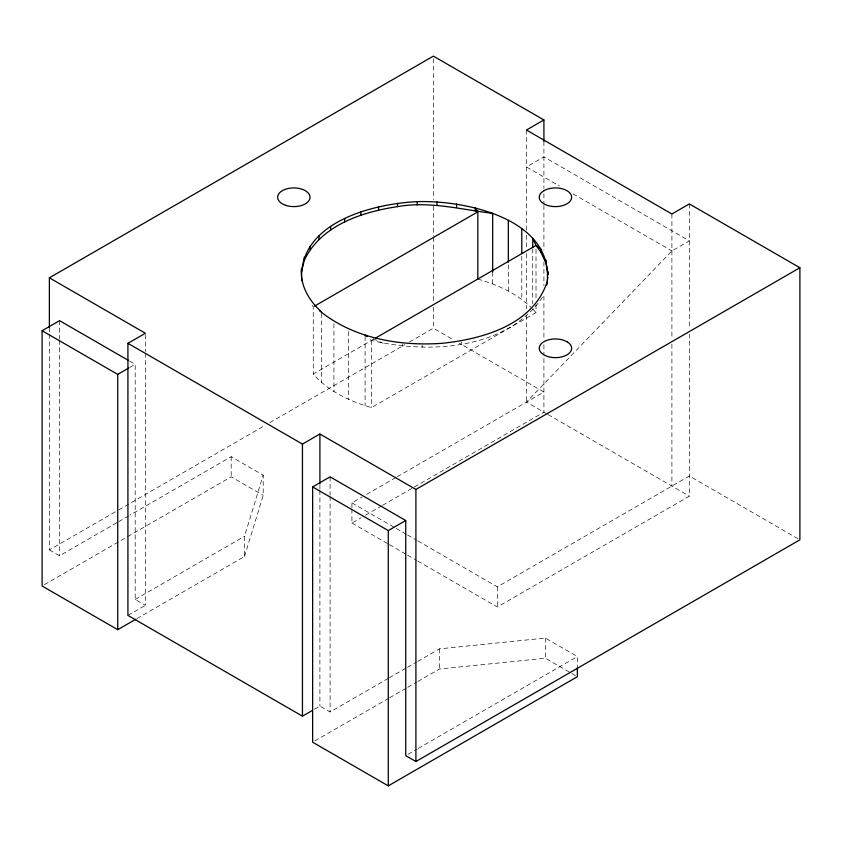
<?xml version="1.0" encoding="UTF-8"?>
<svg xmlns="http://www.w3.org/2000/svg" width="842" height="842" viewBox="0 0 842 842"><rect width="100%" height="100%" fill="white"/><g stroke="black" fill="none" stroke-linecap="round" stroke-linejoin="round"><path stroke-width="0.63" stroke-dasharray="4.21 3.16" d="M136.972 618.575L244.506 556.488L244.506 536.333L263.188 475.162L231.182 456.69L130.026 515.093M244.506 556.488L263.188 495.317L263.188 475.162M542.469 297.342C506.252 350.03 428.315 354.114 371.448 340.442L368.722 338.189M547.311 414.148L526.45 402.108L671.905 250.948L689.356 240.875L543.911 156.896L526.45 166.969L559.404 185.998M129.731 367.459L135.194 364.312L135.194 599.451L145.371 605.324L145.371 352.956M536.007 304.857L536.007 312.614L371.448 407.623C349.788 401.339 328.327 391.309 313.266 374.027L373.722 339.126M49.373 334.337L49.373 549.9L117.533 510.547M118.669 509.894L265.23 425.284M269.766 422.663L404.96 344.61M409.507 341.978L433.367 328.212L453.67 339.936M49.373 549.9L59.55 555.783L117.522 522.314M118.659 521.661L128.889 515.757M44.373 584.695L126.395 537.343M127.531 536.691L231.182 476.846L263.188 495.317M135.194 599.451L244.506 536.333M127.921 615.407L145.371 605.324M351.914 507.915L351.914 502.874L362.113 496.99M366.649 494.37L396.108 477.361M397.245 476.709L543.911 392.035L459.311 343.189M351.914 509.178L351.914 523.029L360.997 517.788M365.544 515.157L381.447 505.979M382.584 505.326L413.254 487.613M414.39 486.96L543.911 412.18L543.911 356.566M417.821 540.932L497.359 586.853L689.356 476.004L799.9 539.827M314.455 709.248L319.907 706.101L330.096 711.974L388.162 678.452M417.821 561.088L497.359 607.008L689.356 496.159L689.356 334.137M389.309 677.789L406.381 667.927M407.528 667.274L416.632 662.012M417.769 661.359L439.408 648.866L545.363 638.078L577.359 656.549L577.359 666.632M314.897 740.897L388.478 698.428M389.604 697.776L406.581 687.967M407.717 687.314L416.769 682.083M417.906 681.431L439.408 669.022L545.363 658.233L570.739 672.884M408.002 754.327L417.095 749.085M418.232 748.422L577.359 656.549M477.824 279.018C497.169 284.701 516.314 293.1 530.913 307.351M373.017 338.726L383.205 343.262M573.044 193.87L671.905 250.948M548.047 414.569L689.356 496.159M129.542 361.06L135.194 364.312M351.914 502.874L395.087 527.808M396.224 528.46L406.454 534.365M407.591 535.028L416.685 540.269M351.914 523.029L388.278 544.027M389.414 544.679L406.454 554.52M407.591 555.183L416.685 560.425M571.844 673.526L577.359 676.705M532.744 308.94L536.007 312.614M312.087 305.383L313.266 306.846L313.266 374.027M689.356 203.922L689.356 328.885M671.905 213.994L671.905 338.958M671.905 344.21L671.905 486.087M545.363 638.078L545.363 658.233M543.911 141.603L543.911 188.419M543.911 193.681L543.911 204.185M543.911 205.501L543.911 250.158M543.911 261.988L543.911 285.627M543.911 296.142L543.911 339.484M543.911 344.736L543.911 355.25M536.007 249.306L536.007 298.405M532.744 248.853L532.744 303.72M526.45 130.026L526.45 230.024M526.45 235.276L526.45 248.411M526.45 253.674L526.45 308.846M526.45 315.413L526.45 402.108M521.787 256.273L521.787 299.373M508.326 264.82L508.326 290.953M497.359 586.853L497.359 607.008M492.686 272.124L492.686 283.88M461.353 341.926L461.353 344.168M439.408 648.866L439.408 669.022M433.367 58.751L433.367 199.396M433.367 205.964L433.367 236.202M433.367 237.518L433.367 301.92M433.367 307.183L433.367 328.212M422.147 345.146L422.147 347.378M402.392 343.989L402.392 346.23M371.448 340.442L371.448 407.623M365.091 336.505L365.091 405.739M348.525 331.485L348.525 399.413M333.927 323.707L333.927 391.635M330.096 476.846L330.096 495.233M330.096 496.548L330.096 711.974M321.676 313.371L321.676 382.615M319.907 485.276L319.907 489.223M319.907 490.539L319.907 706.101M231.182 456.69L231.182 476.846M145.371 334.558L145.371 351.64M59.55 320.644L59.55 339.042M59.55 340.347L59.55 555.783M49.373 327.77L49.373 333.022"/><path stroke-width="1.26" d="M546.826 285.028C556.194 219.299 466.089 199.986 417.179 201.659C372.017 203.785 297.71 222.825 301.752 280.754M547.226 282.333L547.763 277.25M301.447 271.84L304.236 260.483L304.236 257.126M546.826 282.796C532.249 325.18 482.129 339.158 441.976 343.325C399.266 346.304 353.503 338.41 319.571 310.761M304.236 260.483C320.686 225.361 361.86 212.005 397.519 206.627C429.63 200.891 461.079 209.574 492.686 213.331L492.686 272.124M49.373 327.77L49.373 277.818L433.367 56.13L543.911 119.943L543.911 141.603M135.846 619.228L117.733 629.679L42.1 586.011L42.1 330.727L59.55 320.644L128.416 360.408M312.277 710.511L302.457 716.174L127.921 615.407L127.921 343.325L145.371 333.243L49.373 277.818M543.911 119.943L526.45 130.026L671.905 213.994L689.356 203.922L799.9 267.745L799.9 539.827L415.906 761.526L405.728 755.642L405.728 520.514L330.096 476.846L312.635 486.918L312.635 742.212L388.278 785.87L577.359 676.705L577.359 667.885M42.1 330.727L117.733 374.395L128.647 368.091M314.403 306.193L477.824 211.837L475.288 207.806L475.288 211.163M375.69 337.989L536.007 245.432L540.89 248.864L540.89 252.221L546.037 263.293L548.026 274.702L548.026 271.345M127.921 343.325L302.457 444.092L319.907 434.009L415.906 489.434L799.9 267.745M312.635 486.918L388.278 530.586L405.728 520.514M367.354 336.2L365.091 335.2L366.912 336.695M321.676 312.066C309.298 301.131 299.941 285.501 301.447 268.482M540.89 252.221L536.007 245.432L532.744 238.402L532.744 247.548M546.037 259.936L546.037 263.293M521.787 228.835L521.787 253.653M508.326 220.404L508.326 262.209M477.824 211.837L477.824 279.018M456.575 203.953L456.575 207.311M437.04 201.891L437.04 205.248M417.179 201.659L417.179 205.016M415.906 489.434L415.906 761.526M397.519 203.269L397.519 206.627M388.278 530.586L388.278 785.87M378.553 206.679L378.553 210.037M360.786 211.805L360.786 215.163M344.673 218.51L344.673 221.867M330.622 226.614L330.622 229.971M319.907 434.009L319.907 483.961M319.013 235.918L319.013 239.275M310.14 246.18L310.14 249.537M302.457 444.092L302.457 716.174M117.733 374.395L117.733 629.679M543.985 190.65L541.406 192.586A16.198 9.346 0 0 0 543.985 203.88A16.198 9.346 0 0 0 563.53 205.364L566.887 203.88A16.198 9.346 0 0 0 566.887 190.65A16.198 9.346 0 0 0 543.985 190.65M285.743 205.364L282.386 203.88A16.198 9.346 0 0 1 282.386 190.65A16.198 9.346 0 0 1 305.288 190.65L307.867 192.586A16.198 9.346 0 0 1 305.288 203.88A16.198 9.346 0 0 1 285.743 205.364M566.887 341.684L563.53 340.2A16.198 9.346 0 0 0 543.985 341.684A16.198 9.346 0 0 0 541.406 352.977L543.985 354.914A16.198 9.346 0 0 0 566.887 354.914A16.198 9.346 0 0 0 566.887 341.684"/></g></svg>
